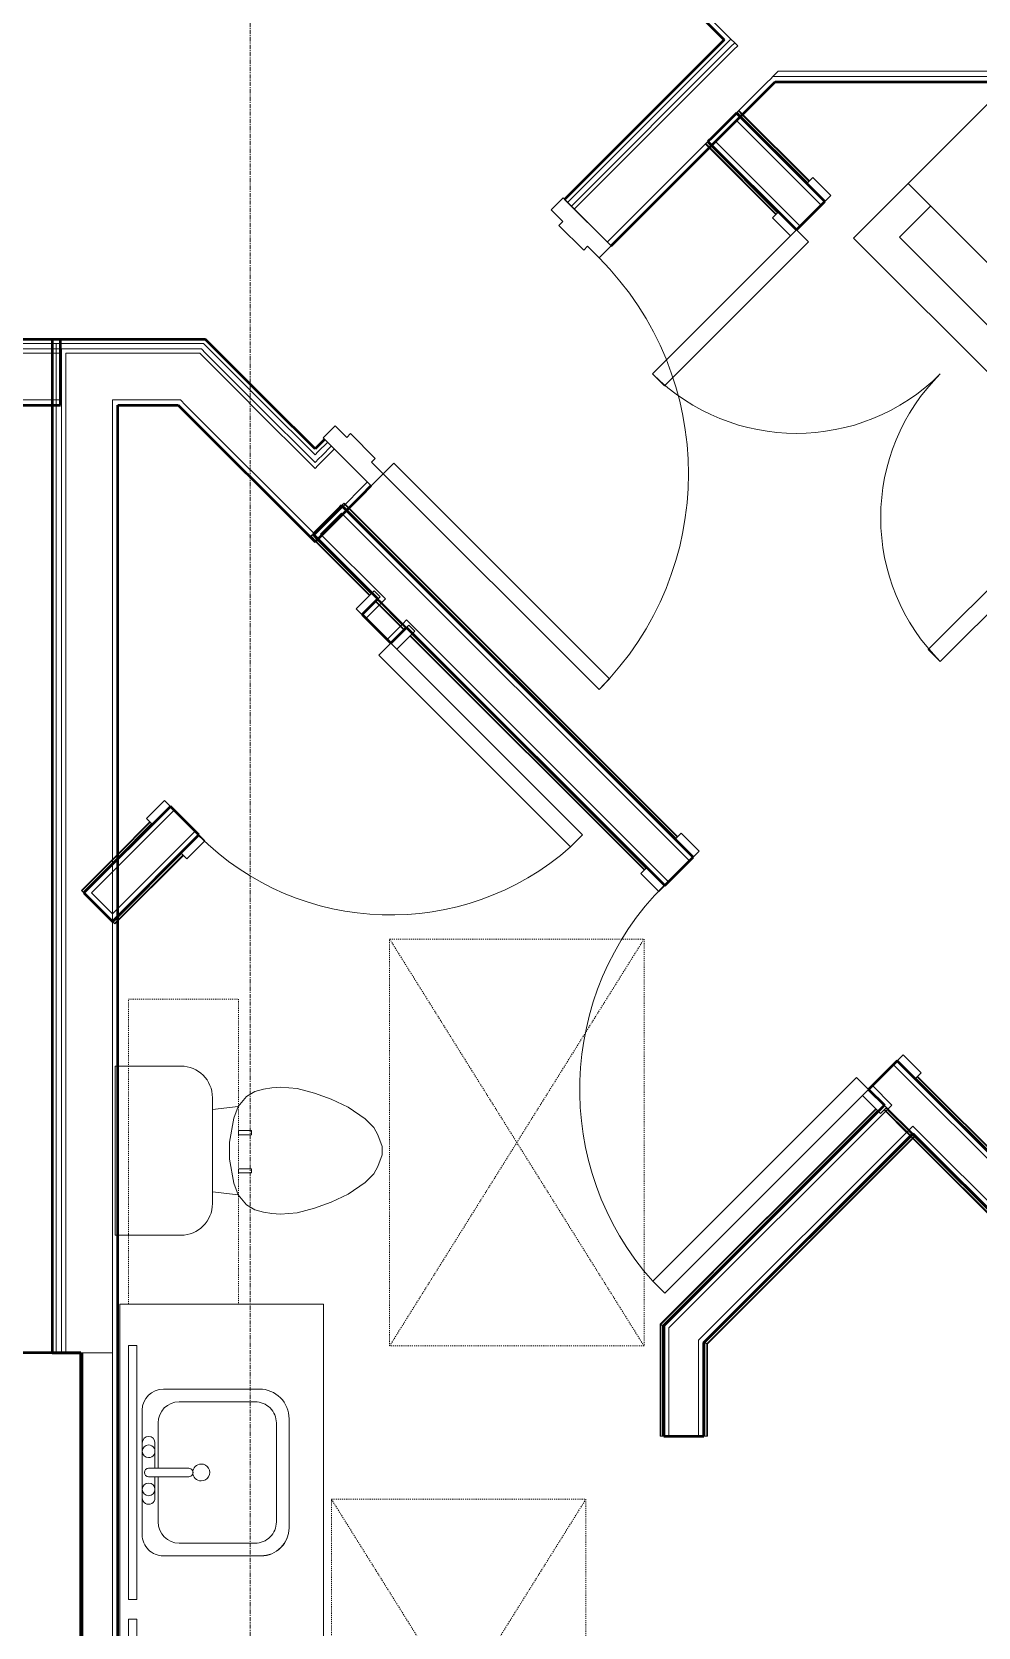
# Model space of a CAD drawing. Header units: inches. Extents: x -4235 to -464, y 9706 to 12425.
# Drawn here: x -2526.1 to -2414.5, y 10229.2 to 10417.4 of the extents above; entities that cross this region are included whole.
import ezdxf

# ---------------------------------------------------------------- set-up
doc = ezdxf.new("R2010")
doc.units = ezdxf.units.IN
doc.header["$MEASUREMENT"] = 0
doc.linetypes.add('Dash', pattern=[0.25, 0.125, -0.125])
doc.linetypes.add('Grid Line 1_2_', pattern=[0.875, 0.5, -0.125, 0.125, -0.125])
for name, color, linetype, lineweight in [('0-1', 7, 'Continuous', 5), ('0-2', 254, 'Continuous', 9), ('0-3', 7, 'Continuous', 9), ('A-DOOR-1', 7, 'Continuous', 9), ('A-DOOR-2', 90, 'Continuous', 20), ('A-DOOR-FRAM-1', 90, 'Continuous', 20), ('A-GENM-HDLN-1', 7, 'Dash', 9), ('A-WALL-1', 250, 'Continuous', 50), ('A-WALL-2', 50, 'Continuous', 13), ('A-WALL-3', 10, 'Continuous', 9), ('A-WALL-4', 254, 'Continuous', 9), ('A-WALL-5', 7, 'Continuous', 9), ('I-WALL-1', 250, 'Continuous', 50), ('I-WALL-2', 10, 'Continuous', 9), ('I-WALL-3', 254, 'Continuous', 9), ('P-SANR-FIXT-1', 7, 'Continuous', 9), ('P-SANR-FIXT-2', 254, 'Continuous', 9), ('Q-CASE-2', 254, 'Continuous', 9), ('Q-CASE-3', 7, 'Continuous', 9), ('Q-CASE-4', 7, 'Dash', 9), ('S-GRID-1', 1, 'Grid Line 1_2_', 9)]:
    doc.layers.add(name, color=color, linetype=linetype, lineweight=lineweight)

# ---------------------------------------------------------------- blocks, each defined once
blk = doc.blocks.new('Basic Wall _ INT - W4BØF - _5_8 GYP - 2X4 WOOD_BATT_ - 5_8 GYP_ - ___-2682713-BACKGROUND - 1ST FLOOR')
at = {"layer": 'A-WALL-3'}
for p, q in [((-2451.99, 10264.96), (-2451.92, 10264.93)), ((-2451.92, 10264.93), (-2451.78, 10264.87)), ((-2451.78, 10264.87), (-2451.71, 10264.85)), ((-2451.6, 10264.8), (-2451.57, 10264.79))]:
    blk.add_line(p, q, dxfattribs=at)
at = {"layer": 'A-WALL-4'}
for p, q in [((-2451.57, 10264.79), (-2426.25, 10290.11)), ((-2426.5, 10290.36), (-2439.44, 10277.42)), ((-2439.47, 10277.39), (-2451.92, 10264.93))]:
    blk.add_line(p, q, dxfattribs=at)
at = {"layer": 'A-WALL-5'}
for p, q in [((-2426.54, 10290.4), (-2451.99, 10264.96)), ((-2426.34, 10290.2), (-2451.7, 10264.84))]:
    blk.add_line(p, q, dxfattribs=at)
at = {"layer": 'A-WALL-5', "flags": 128}
for points in [[(-2451.7, 10264.84), (-2451.72, 10264.85), (-2451.78, 10264.87), (-2451.87, 10264.91), (-2451.99, 10264.96)], [(-2451.62, 10264.81), (-2451.64, 10264.81), (-2451.66, 10264.82), (-2451.67, 10264.83), (-2451.69, 10264.83), (-2451.7, 10264.84), (-2451.7, 10264.84)]]:
    blk.add_lwpolyline(points, dxfattribs=at)
blk = doc.blocks.new('Basic Wall _ INT - W4BØF - _5_8 GYP - 2X4 WOOD_BATT_ - 5_8 GYP_ - ___-2682712-BACKGROUND - 1ST FLOOR')
at = {"layer": 'A-WALL-3'}
for p, q in [((-2422.15, 10287), (-2422.23, 10286.92)), ((-2422.17, 10287.44), (-2422.18, 10287.46)), ((-2422.14, 10287.41), (-2422.1, 10287.37)), ((-2422.08, 10287.06), (-2422.14, 10287)), ((-2422.1, 10287.37), (-2422.1, 10287.37)), ((-2422.1, 10287.37), (-2421.98, 10287.25)), ((-2421.98, 10287.25), (-2422.04, 10287.31)), ((-2421.98, 10287.25), (-2421.89, 10287.17)), ((-2421.89, 10287.17), (-2421.94, 10287.21)), ((-2446.82, 10262.82), (-2446.8, 10262.81)), ((-2446.68, 10262.76), (-2446.62, 10262.74)), ((-2446.62, 10262.73), (-2446.47, 10262.67)), ((-2446.47, 10262.67), (-2446.41, 10262.65))]:
    blk.add_line(p, q, dxfattribs=at)
at = {"layer": 'A-WALL-4'}
for p, q in [((-2446.82, 10262.82), (-2422.18, 10287.46)), ((-2422.23, 10286.92), (-2446.47, 10262.67)), ((-2422.18, 10287.46), (-2422.15, 10287.43)), ((-2422.11, 10286.95), (-2422.18, 10286.87)), ((-2422.15, 10287.43), (-2422.14, 10287.41)), ((-2422.04, 10287.02), (-2422.1, 10286.96))]:
    blk.add_line(p, q, dxfattribs=at)
at = {"layer": 'A-WALL-5'}
for p, q in [((-2446.7, 10262.77), (-2422.1, 10287.37)), ((-2422.18, 10286.87), (-2446.41, 10262.65))]:
    blk.add_line(p, q, dxfattribs=at)
at = {"layer": 'A-WALL-5', "flags": 128}
for points in [[(-2446.7, 10262.77), (-2446.7, 10262.77), (-2446.71, 10262.77), (-2446.72, 10262.78), (-2446.74, 10262.79), (-2446.76, 10262.79), (-2446.78, 10262.8)], [(-2446.41, 10262.65), (-2446.53, 10262.7), (-2446.62, 10262.74), (-2446.68, 10262.76), (-2446.7, 10262.77)]]:
    blk.add_lwpolyline(points, dxfattribs=at)
blk = doc.blocks.new('Basic Wall _ INT - W4BØF - _5_8 GYP - 2X4 WOOD_BATT_ - 5_8 GYP_ - ___-2682715-BACKGROUND - 1ST FLOOR')
at = {"layer": 'A-WALL-3'}
for p, q in [((-2446.8, 10262.81), (-2446.82, 10262.82)), ((-2446.62, 10262.74), (-2446.68, 10262.76)), ((-2446.47, 10262.67), (-2446.62, 10262.73)), ((-2446.41, 10262.65), (-2446.47, 10262.67)), ((-2446.82, 10165.32), (-2446.8, 10165.32)), ((-2446.74, 10165.32), (-2446.76, 10165.32)), ((-2446.72, 10165.32), (-2446.74, 10165.32)), ((-2446.7, 10165.32), (-2446.72, 10165.32)), ((-2446.62, 10165.32), (-2446.7, 10165.32)), ((-2446.7, 10165.32), (-2446.7, 10165.32)), ((-2446.68, 10165.32), (-2446.62, 10165.32)), ((-2446.62, 10165.32), (-2446.47, 10165.32)), ((-2446.41, 10165.32), (-2446.62, 10165.32)), ((-2446.47, 10165.74), (-2446.47, 10165.62)), ((-2446.47, 10165.62), (-2446.47, 10165.53)), ((-2446.47, 10165.52), (-2446.47, 10165.47)), ((-2446.47, 10165.32), (-2446.41, 10165.32))]:
    blk.add_line(p, q, dxfattribs=at)
at = {"layer": 'A-WALL-4'}
for p, q in [((-2446.82, 10251.77), (-2446.82, 10262.82)), ((-2446.47, 10262.67), (-2446.47, 10251.77)), ((-2446.82, 10251.77), (-2446.8, 10251.77)), ((-2446.68, 10251.77), (-2446.62, 10251.77)), ((-2446.62, 10251.77), (-2446.47, 10251.77)), ((-2446.47, 10251.77), (-2446.41, 10251.77)), ((-2446.8, 10217.77), (-2446.82, 10217.77)), ((-2446.82, 10165.32), (-2446.82, 10217.77)), ((-2446.62, 10217.77), (-2446.68, 10217.77)), ((-2446.47, 10217.77), (-2446.62, 10217.77)), ((-2446.41, 10217.77), (-2446.47, 10217.77)), ((-2446.47, 10217.77), (-2446.47, 10165.74)), ((-2446.78, 10165.32), (-2446.82, 10165.32)), ((-2446.76, 10165.32), (-2446.78, 10165.32)), ((-2446.41, 10165.74), (-2446.41, 10165.62)), ((-2446.41, 10165.62), (-2446.41, 10165.53)), ((-2446.41, 10165.52), (-2446.41, 10165.47))]:
    blk.add_line(p, q, dxfattribs=at)
at = {"layer": 'A-WALL-5'}
for p, q in [((-2446.7, 10251.77), (-2446.7, 10262.77)), ((-2446.41, 10262.65), (-2446.41, 10251.77)), ((-2446.78, 10251.77), (-2446.82, 10251.77)), ((-2446.7, 10251.77), (-2446.78, 10251.77)), ((-2446.41, 10251.77), (-2446.7, 10251.77)), ((-2446.82, 10217.77), (-2446.78, 10217.77)), ((-2446.78, 10217.77), (-2446.7, 10217.77)), ((-2446.7, 10165.32), (-2446.7, 10217.77)), ((-2446.7, 10217.77), (-2446.41, 10217.77)), ((-2446.41, 10217.77), (-2446.41, 10165.74))]:
    blk.add_line(p, q, dxfattribs=at)
at = {"layer": 'A-WALL-5', "flags": 128}
for points in [[(-2446.78, 10262.8), (-2446.76, 10262.79), (-2446.74, 10262.79), (-2446.72, 10262.78), (-2446.71, 10262.77), (-2446.7, 10262.77), (-2446.7, 10262.77)], [(-2446.7, 10262.77), (-2446.68, 10262.76), (-2446.62, 10262.74), (-2446.53, 10262.7), (-2446.41, 10262.65)]]:
    blk.add_lwpolyline(points, dxfattribs=at)
blk = doc.blocks.new('Basic Wall _ INT - W4BØF - _5_8 GYP - 2X4 WOOD_BATT_ - 5_8 GYP_ - ___-2682714-BACKGROUND - 1ST FLOOR')
at = {"layer": 'A-WALL-3'}
for p, q in [((-2451.92, 10264.93), (-2451.99, 10264.96)), ((-2451.78, 10264.87), (-2451.92, 10264.93)), ((-2451.71, 10264.85), (-2451.78, 10264.87)), ((-2451.57, 10264.79), (-2451.6, 10264.8))]:
    blk.add_line(p, q, dxfattribs=at)
at = {"layer": 'A-WALL-4'}
for p, q in [((-2451.92, 10264.93), (-2451.92, 10251.77)), ((-2451.57, 10251.77), (-2451.57, 10264.79)), ((-2451.99, 10251.77), (-2451.92, 10251.77)), ((-2451.92, 10251.77), (-2451.78, 10251.77)), ((-2451.78, 10251.77), (-2451.71, 10251.77)), ((-2451.6, 10251.77), (-2451.57, 10251.77)), ((-2451.92, 10217.77), (-2451.99, 10217.77)), ((-2451.78, 10217.77), (-2451.92, 10217.77)), ((-2451.92, 10217.77), (-2451.92, 10195.32)), ((-2451.71, 10217.77), (-2451.78, 10217.77)), ((-2451.57, 10217.77), (-2451.6, 10217.77)), ((-2451.57, 10195.32), (-2451.57, 10217.77))]:
    blk.add_line(p, q, dxfattribs=at)
at = {"layer": 'A-WALL-5'}
for p, q in [((-2451.99, 10264.96), (-2451.99, 10251.77)), ((-2451.7, 10264.84), (-2451.7, 10251.77)), ((-2451.7, 10251.77), (-2451.99, 10251.77)), ((-2451.62, 10251.77), (-2451.7, 10251.77)), ((-2451.57, 10251.77), (-2451.62, 10251.77)), ((-2451.99, 10217.77), (-2451.7, 10217.77)), ((-2451.99, 10217.77), (-2451.99, 10195.32)), ((-2451.7, 10217.77), (-2451.7, 10195.32)), ((-2451.7, 10217.77), (-2451.62, 10217.77)), ((-2451.62, 10217.77), (-2451.57, 10217.77))]:
    blk.add_line(p, q, dxfattribs=at)
at = {"layer": 'A-WALL-5', "flags": 128}
for points in [[(-2451.99, 10264.96), (-2451.87, 10264.91), (-2451.78, 10264.87), (-2451.72, 10264.85), (-2451.7, 10264.84)], [(-2451.7, 10264.84), (-2451.7, 10264.84), (-2451.69, 10264.83), (-2451.67, 10264.83), (-2451.66, 10264.82), (-2451.64, 10264.81), (-2451.62, 10264.81)]]:
    blk.add_lwpolyline(points, dxfattribs=at)
blk = doc.blocks.new('Basic Wall _ INT - W4BØF - _5_8 GYP - 2X4 WOOD_BATT_ - 5_8 GYP_ - ___-2682719-BACKGROUND - 1ST FLOOR')
at = {"layer": 'A-WALL-3'}
for p, q in [((-2489.54, 10361.57), (-2489.55, 10361.55)), ((-2488.99, 10360.98), (-2489.55, 10361.55)), ((-2489.35, 10361.75), (-2489.41, 10361.69)), ((-2489.26, 10361.84), (-2489.31, 10361.8)), ((-2489.31, 10361.8), (-2489.18, 10361.67)), ((-2489.14, 10361.63), (-2488.74, 10361.23)), ((-2448.08, 10320.08), (-2450.2, 10322.2)), ((-2421.92, 10293.91), (-2424.04, 10296.03))]:
    blk.add_line(p, q, dxfattribs=at)
at = {"layer": 'A-WALL-4'}
for p, q in [((-2489.55, 10361.55), (-2489.52, 10361.58)), ((-2489.52, 10361.58), (-2489.49, 10361.61)), ((-2489.49, 10361.61), (-2489.48, 10361.62)), ((-2489.48, 10361.62), (-2489.47, 10361.63)), ((-2489.47, 10361.64), (-2489.26, 10361.84)), ((-2488.9, 10361.07), (-2489.47, 10361.64)), ((-2489.47, 10361.63), (-2489.47, 10361.64)), ((-2489.26, 10361.84), (-2489.14, 10361.72)), ((-2489.1, 10361.68), (-2488.69, 10361.27)), ((-2450.2, 10322.2), (-2488.99, 10360.98)), ((-2488.74, 10361.23), (-2449.95, 10322.44)), ((-2359.52, 10231.52), (-2421.92, 10293.91)), ((-2421.67, 10294.16), (-2359.17, 10231.66))]:
    blk.add_line(p, q, dxfattribs=at)
at = {"layer": 'A-WALL-5'}
for p, q in [((-2450.11, 10322.29), (-2488.9, 10361.07)), ((-2488.69, 10361.27), (-2449.91, 10322.49)), ((-2359.4, 10231.57), (-2421.83, 10294)), ((-2421.63, 10294.2), (-2359.11, 10231.69))]:
    blk.add_line(p, q, dxfattribs=at)
blk = doc.blocks.new('Basic Wall _ INT - W4BØF - _5_8 GYP - 2X4 WOOD_BATT_ - 5_8 GYP_ - ___-2682718-BACKGROUND - 1ST FLOOR')
at = {"layer": 'A-WALL-3'}
for p, q in [((-2493.16, 10357.94), (-2493.21, 10357.9)), ((-2493.16, 10357.94), (-2492.59, 10357.37)), ((-2493.06, 10358.04), (-2493.12, 10357.98)), ((-2492.91, 10358.19), (-2492.93, 10358.17)), ((-2492.35, 10357.62), (-2492.91, 10358.19)), ((-2485.51, 10350.29), (-2482.16, 10346.93)), ((-2484.82, 10350.1), (-2485.27, 10350.54)), ((-2481.91, 10347.18), (-2484.81, 10350.09)), ((-2451.44, 10316.72), (-2453.56, 10318.84)), ((-2425.53, 10290.31), (-2425.35, 10290.13)), ((-2425.32, 10290.1), (-2422.87, 10287.65)), ((-2422.18, 10287.46), (-2425.28, 10290.55)), ((-2422.87, 10287.65), (-2422.43, 10287.21)), ((-2422.29, 10287.07), (-2422.22, 10287)), ((-2422.22, 10287), (-2422.14, 10286.92))]:
    blk.add_line(p, q, dxfattribs=at)
at = {"layer": 'A-WALL-4'}
for p, q in [((-2493.21, 10357.9), (-2493.02, 10358.09)), ((-2493.21, 10357.9), (-2492.64, 10357.33)), ((-2493.02, 10358.09), (-2493, 10358.1)), ((-2493, 10358.1), (-2492.98, 10358.12)), ((-2493, 10358.1), (-2492.43, 10357.53)), ((-2493, 10358.1), (-2493, 10358.1)), ((-2492.98, 10358.12), (-2492.97, 10358.13)), ((-2492.97, 10358.13), (-2492.94, 10358.16)), ((-2492.94, 10358.16), (-2492.91, 10358.19)), ((-2492.59, 10357.37), (-2486.22, 10351)), ((-2485.97, 10351.25), (-2492.35, 10357.62)), ((-2485.56, 10350.25), (-2482.2, 10346.89)), ((-2485.33, 10350.43), (-2482.44, 10347.54)), ((-2482.42, 10347.52), (-2482, 10347.09)), ((-2481.45, 10346.23), (-2453.81, 10318.59)), ((-2453.56, 10318.84), (-2481.2, 10346.48)), ((-2425.57, 10290.26), (-2425.39, 10290.08)), ((-2425.37, 10290.47), (-2425.19, 10290.29)), ((-2425.36, 10290.06), (-2422.92, 10287.61)), ((-2425.18, 10290.28), (-2422.71, 10287.81)), ((-2422.91, 10287.6), (-2422.48, 10287.17)), ((-2422.68, 10287.78), (-2422.27, 10287.37)), ((-2422.33, 10287.02), (-2422.27, 10286.96)), ((-2422.27, 10286.96), (-2422.18, 10286.87)), ((-2364.27, 10229.55), (-2422.18, 10287.46)), ((-2422.14, 10286.92), (-2364.62, 10229.4))]:
    blk.add_line(p, q, dxfattribs=at)
at = {"layer": 'A-WALL-5'}
for p, q in [((-2492.64, 10357.33), (-2486.27, 10350.96)), ((-2492.43, 10357.53), (-2486.06, 10351.16)), ((-2481.49, 10346.18), (-2453.85, 10318.55)), ((-2481.29, 10346.39), (-2453.65, 10318.75)), ((-2422.27, 10287.37), (-2364.4, 10229.5)), ((-2422.18, 10286.87), (-2364.69, 10229.38))]:
    blk.add_line(p, q, dxfattribs=at)
blk = doc.blocks.new('SWING - SINGLE - FLUSH - 2-10 x 6-8 - PRIVACY-3199405-BACKGROUND - 1ST FLOOR')
at = {"layer": 'A-DOOR-1'}
blk.add_arc((17, -2.38), 34.07, 180, 266.6343, dxfattribs=at)
at = {"layer": 'A-DOOR-2'}
for p, q in [((15, -2.38), (15, -36.38)), ((17, -2.38), (15, -2.38)), ((17, -2.38), (17, -36.38)), ((17, -36.38), (15, -36.38))]:
    blk.add_line(p, q, dxfattribs=at)
at = {"layer": 'A-DOOR-FRAM-1'}
for p, q in [((-20, 2.37), (-20, 3.37)), ((-20, 3.37), (-17, 3.37)), ((-17, 2.37), (-20, 2.37)), ((-17, 3.37), (-17, 2.37)), ((17, 2.37), (17, 3.37)), ((17, 3.37), (20, 3.37)), ((20, 2.37), (17, 2.37)), ((20, 3.37), (20, 2.37)), ((-20, -2.38), (-17, -2.38)), ((-20, -3.38), (-20, -2.38)), ((-17, -3.38), (-20, -3.38)), ((-17, -2.38), (-17, -3.38)), ((17, -2.38), (20, -2.38)), ((17, -3.38), (17, -2.38)), ((20, -3.38), (17, -3.38)), ((20, -2.38), (20, -3.38))]:
    blk.add_line(p, q, dxfattribs=at)
blk = doc.blocks.new('Toilet-Domestic-3D - Toilet-Domestic-3D-V11-BACKGROUND - 1ST FLOOR')
at = {"layer": 'P-SANR-FIXT-1'}
for p, q in [((-2.74, 11), (-1.87, 11.5)), ((-1.87, 11.5), (-0.5, 12)), ((-0.5, 12), (0.5, 12)), ((0.5, 12), (1.87, 11.5)), ((1.87, 11.5), (2.74, 11)), ((-5.13, 8), (-3.74, 10)), ((-3.74, 10), (-2.74, 11)), ((2.74, 11), (3.74, 10)), ((3.74, 10), (5.13, 8)), ((-6.06, 6), (-5.13, 8)), ((5.13, 8), (6.06, 6)), ((-6.79, 4), (-6.06, 6)), ((6.06, 6), (6.79, 4)), ((-7.33, 1.99), (-6.79, 4)), ((6.79, 4), (7.33, 1.99)), ((-7.5, 0), (-7.33, 1.99)), ((7.33, 1.99), (7.5, 0)), ((-7.41, -1), (-7.5, 0)), ((-7.24, -2), (-7.41, -1)), ((7.41, -1), (7.24, -2)), ((7.5, 0), (7.41, -1)), ((-6.97, -3), (-7.24, -2)), ((-6.4, -4), (-6.97, -3)), ((6.97, -3), (6.4, -4)), ((7.24, -2), (6.97, -3)), ((-5.21, -5), (-6.4, -4)), ((-3.84, -5.5), (-5.21, -5)), ((-4.86, -8.02), (-5.21, -5)), ((-1, -6), (-3.84, -5.5)), ((3.84, -5.5), (1, -6)), ((5.21, -5), (3.84, -5.5)), ((4.86, -8.02), (5.21, -5)), ((6.4, -4), (5.21, -5)), ((1, -6), (-1, -6)), ((6.25, -8.02), (-6.25, -8.02)), ((-9.98, -11.75), (-9.98, -19.18)), ((9.98, -19.18), (9.98, -11.75))]:
    blk.add_line(p, q, dxfattribs=at)
for centre, start, end in [((-6.25, -11.75), 90, 180), ((6.25, -11.75), 0, 90)]:
    blk.add_arc(centre, 3.73, start, end, dxfattribs=at)
at = {"layer": 'P-SANR-FIXT-2'}
for p, q in [((-9.98, -19.18), (-9.98, -19.48)), ((-9.98, -19.48), (9.98, -19.48)), ((9.98, -19.48), (9.98, -19.18))]:
    blk.add_line(p, q, dxfattribs=at)
blk = doc.blocks.new('Bath Vanity - Bath Vanity 72_-V12-BACKGROUND - 1ST FLOOR')
at = {"layer": 'Q-CASE-2'}
blk.add_line((36.74, 0), (36.74, 4.12), dxfattribs=at)
at = {"layer": 'Q-CASE-3'}
for p, q in [((36.74, 24), (-35.26, 24)), ((-35.26, 24), (-35.26, 0)), ((36.74, 4.12), (36.74, 24)), ((-35.26, 0), (36.74, 0))]:
    blk.add_line(p, q, dxfattribs=at)
blk = doc.blocks.new('ADA Clearances - 30_x48_-1721104-BACKGROUND - 1ST FLOOR')
at = {"layer": 'A-GENM-HDLN-1'}
for p, q in [((15, 24), (-15, -24)), ((-15, 24), (15, -24)), ((-15, -24), (-15, 24)), ((-15, 24), (15, 24)), ((15, 24), (15, -24)), ((15, -24), (-15, -24))]:
    blk.add_line(p, q, dxfattribs=at)
blk = doc.blocks.new('M_Sink Vanity-Square - 500 x 440mm-V3-BACKGROUND - 1ST FLOOR')
at = {"layer": 'P-SANR-FIXT-1'}
for p, q in [((-5.72, 10.23), (7.14, 10.23)), ((-5.72, 10.23), (7.14, 10.23)), ((-5.22, 8.73), (6.46, 8.73)), ((-9.22, -4.59), (-9.22, 6.73)), ((-9.22, -4.59), (-9.22, 6.73)), ((-7.72, -2.72), (-7.72, 6.23)), ((8.96, 6.23), (8.96, -2.72)), ((10.46, 6.91), (10.46, -4.59)), ((10.46, 6.91), (10.46, -4.59)), ((0.12, -6.33), (0.12, -1.59)), ((1.12, -6.33), (1.12, -1.59)), ((0.12, -5.22), (-5.22, -5.22)), ((-2.88, -5.59), (0.12, -5.59)), ((6.46, -5.22), (1.12, -5.22)), ((1.12, -5.59), (3.62, -5.59)), ((7.96, -7.09), (-6.72, -7.09)), ((7.96, -7.09), (-6.72, -7.09)), ((3.62, -7.09), (-2.88, -7.09))]:
    blk.add_line(p, q, dxfattribs=at)
for centre, radius, start, end in [((-5.72, 6.73), 3.5, 90, 180), ((-5.72, 6.73), 3.5, 90, 180), ((7.14, 6.91), 3.32, 0, 90), ((7.14, 6.91), 3.32, 360, 90), ((-5.22, 6.23), 2.5, 90, 180), ((6.46, 6.23), 2.5, 360, 90), ((0.62, -0.13), 1, 360, 180), ((0.62, -0.13), 1, 180, 0), ((0.62, -1.59), 0.5, 360, 180), ((-5.22, -2.72), 2.5, 180, 270), ((6.46, -2.72), 2.5, 270, 360), ((-6.72, -4.59), 2.5, 180, 270), ((-6.72, -4.59), 2.5, 180, 270), ((-2.88, -6.34), 0.75, 90, 270), ((-1.88, -6.34), 0.75, 360, 180), ((2.62, -6.34), 0.75, 0, 180), ((3.62, -6.34), 0.75, 270, 90), ((7.96, -4.59), 2.5, 270, 0), ((7.96, -4.59), 2.5, 270, 0), ((-1.88, -6.34), 0.75, 180, 0), ((0.62, -6.33), 0.5, 180, 0), ((2.62, -6.34), 0.75, 180, 0)]:
    blk.add_arc(centre, radius, start, end, dxfattribs=at)
blk = doc.blocks.new('Basic Wall _ INT - W4BØF - _5_8 GYP - 2X4 WOOD_BATT_ - 5_8 GYP_ - ___-2682717-BACKGROUND - 1ST FLOOR')
at = {"layer": 'A-WALL-3'}
for p, q in [((-2506.39, 10322.7), (-2508.51, 10320.58)), ((-2516.59, 10312.5), (-2516.57, 10312.48)), ((-2515.95, 10313.14), (-2516.57, 10312.52)), ((-2516.44, 10312.35), (-2516.38, 10312.29)), ((-2516.34, 10312.25), (-2515.95, 10312.64)), ((-2516.34, 10312.25), (-2516.3, 10312.21))]:
    blk.add_line(p, q, dxfattribs=at)
at = {"layer": 'A-WALL-4'}
for p, q in [((-2508.51, 10320.58), (-2515.95, 10313.14)), ((-2515.95, 10312.64), (-2508.26, 10320.33)), ((-2516.56, 10312.47), (-2516.59, 10312.5)), ((-2516.5, 10312.41), (-2516.56, 10312.47)), ((-2516.5, 10312.41), (-2515.95, 10312.96)), ((-2516.45, 10312.36), (-2516.5, 10312.41)), ((-2516.3, 10312.21), (-2516.45, 10312.36)), ((-2516.3, 10312.21), (-2515.95, 10312.56))]:
    blk.add_line(p, q, dxfattribs=at)
at = {"layer": 'A-WALL-5'}
for p, q in [((-2515.95, 10312.96), (-2508.42, 10320.49)), ((-2515.95, 10312.56), (-2508.22, 10320.29))]:
    blk.add_line(p, q, dxfattribs=at)
blk = doc.blocks.new('Basic Wall _ INT - W4BØF - _5_8 GYP - 2X4 WOOD_BATT_ - 5_8 GYP_ - ___-2682716-BACKGROUND - 1ST FLOOR')
at = {"layer": 'A-WALL-3'}
for p, q in [((-2509.75, 10326.06), (-2511.87, 10323.94)), ((-2520.2, 10316.11), (-2515.95, 10320.36)), ((-2515.95, 10319.86), (-2519.95, 10315.86)), ((-2520.24, 10316.15), (-2520.2, 10316.11)), ((-2520.15, 10316.06), (-2520.09, 10316)), ((-2519.97, 10315.88), (-2519.95, 10315.86))]:
    blk.add_line(p, q, dxfattribs=at)
at = {"layer": 'A-WALL-4'}
for p, q in [((-2515.95, 10320.36), (-2512.12, 10324.19)), ((-2511.87, 10323.94), (-2515.95, 10319.86)), ((-2520.24, 10316.15), (-2515.95, 10320.44)), ((-2515.95, 10320.04), (-2520.04, 10315.95)), ((-2520.05, 10315.96), (-2520.24, 10316.15)), ((-2520.04, 10315.95), (-2520.05, 10315.96)), ((-2519.98, 10315.89), (-2520.04, 10315.95)), ((-2519.95, 10315.86), (-2519.98, 10315.89))]:
    blk.add_line(p, q, dxfattribs=at)
at = {"layer": 'A-WALL-5'}
for p, q in [((-2515.95, 10320.44), (-2512.16, 10324.23)), ((-2511.96, 10324.03), (-2515.95, 10320.04))]:
    blk.add_line(p, q, dxfattribs=at)
blk = doc.blocks.new('SWING - SINGLE - FLUSH - 2-8 x 6-8 - PASSAGE-3199418-BACKGROUND - 1ST FLOOR')
at = {"layer": 'A-DOOR-1'}
blk.add_arc((16, -2.38), 32.07, 180, 266.4241, dxfattribs=at)
at = {"layer": 'A-DOOR-2'}
for p, q in [((14, -2.38), (14, -34.38)), ((16, -2.38), (14, -2.38)), ((16, -2.38), (16, -34.38)), ((16, -34.38), (14, -34.38))]:
    blk.add_line(p, q, dxfattribs=at)
at = {"layer": 'A-DOOR-FRAM-1'}
for p, q in [((-19, 2.37), (-19, 3.37)), ((-19, 3.37), (-16, 3.37)), ((-16, 2.37), (-19, 2.37)), ((-16, 3.37), (-16, 2.37)), ((16, 2.37), (16, 3.37)), ((16, 3.37), (19, 3.37)), ((19, 2.37), (16, 2.37)), ((19, 3.37), (19, 2.37)), ((-19, -2.38), (-16, -2.38)), ((-19, -3.38), (-19, -2.38)), ((-16, -3.38), (-19, -3.38)), ((-16, -2.38), (-16, -3.38)), ((16, -2.38), (19, -2.38)), ((16, -3.38), (16, -2.38)), ((19, -3.38), (16, -3.38)), ((19, -2.38), (19, -3.38))]:
    blk.add_line(p, q, dxfattribs=at)
blk = doc.blocks.new('Stacked Washer and Dryer - 26_x25_ - Private-1372850-BACKGROUND - 1ST FLOOR')
at = {"layer": 'P-SANR-FIXT-1'}
for p, q in [((0, 12.5), (26, 12.5)), ((0, 12.5), (0, -12.5)), ((16.90625, -12.5), (16.90625, 12.5)), ((26, 12.5), (26, -12.5)), ((22.09375, 8.75), (16.90625, 8.75)), ((22.09375, -8.75), (22.09375, 8.75)), ((16.90625, -8.75), (22.09375, -8.75)), ((26, -12.5), (0, -12.5))]:
    blk.add_line(p, q, dxfattribs=at)
blk = doc.blocks.new('Basic Wall _ INT - W4BØF - _5_8 GYP - 2X4 WOOD_BATT_ - 5_8 GYP_ - ___-2695163-BACKGROUND - 1ST FLOOR')
at = {"layer": 'A-WALL-3'}
for p, q in [((-2442.99, 10407.86), (-2442.96, 10407.89)), ((-2442.97, 10407.88), (-2442.99, 10407.86)), ((-2442.99, 10407.86), (-2442.55, 10407.42)), ((-2442.96, 10407.89), (-2442.9, 10407.95)), ((-2442.9, 10407.95), (-2442.7, 10408.16)), ((-2442.78, 10408.07), (-2442.84, 10408.01)), ((-2442.7, 10408.16), (-2442.74, 10408.11)), ((-2442.3, 10407.67), (-2442.74, 10408.11)), ((-2434.68, 10399.56), (-2432.56, 10397.43)), ((-2398.62, 10363.49), (-2396.5, 10361.37)), ((-2389.11, 10354.48), (-2389.22, 10354.6)), ((-2389.02, 10354.39), (-2389.1, 10354.48)), ((-2388.96, 10354.33), (-2389.01, 10354.39)), ((-2388.81, 10353.69), (-2388.8, 10353.71)), ((-2388.56, 10353.94), (-2388.79, 10354.17)), ((-2388.67, 10353.83), (-2388.61, 10353.89)), ((-2388.56, 10353.94), (-2388.52, 10353.98))]:
    blk.add_line(p, q, dxfattribs=at)
at = {"layer": 'A-WALL-4'}
for p, q in [((-2442.46, 10407.51), (-2442.9, 10407.95)), ((-2442.25, 10407.71), (-2442.7, 10408.16)), ((-2442.55, 10407.42), (-2434.68, 10399.56)), ((-2434.43, 10399.8), (-2442.3, 10407.67)), ((-2396.5, 10361.37), (-2388.81, 10353.69)), ((-2389.22, 10354.6), (-2396.25, 10361.62)), ((-2389.11, 10354.57), (-2389.22, 10354.68)), ((-2389.02, 10354.48), (-2389.1, 10354.57)), ((-2388.96, 10354.42), (-2389.01, 10354.47)), ((-2388.72, 10353.78), (-2388.81, 10353.86)), ((-2388.78, 10353.72), (-2388.81, 10353.69)), ((-2388.52, 10353.98), (-2388.79, 10354.25)), ((-2388.72, 10353.78), (-2388.78, 10353.72)), ((-2388.52, 10353.98), (-2388.72, 10353.78))]:
    blk.add_line(p, q, dxfattribs=at)
at = {"layer": 'A-WALL-5'}
for p, q in [((-2434.59, 10399.64), (-2442.46, 10407.51)), ((-2434.39, 10399.85), (-2442.25, 10407.71)), ((-2388.81, 10353.86), (-2396.41, 10361.46)), ((-2389.23, 10354.69), (-2396.2, 10361.66))]:
    blk.add_line(p, q, dxfattribs=at)
blk = doc.blocks.new('Basic Wall _ INT - W4BØF - _5_8 GYP - 2X4 WOOD_BATT_ - 5_8 GYP_ - ___-2695162-BACKGROUND - 1ST FLOOR')
at = {"layer": 'A-WALL-3'}
for p, q in [((-2446.64, 10404.21), (-2446.43, 10404.42)), ((-2446.59, 10404.26), (-2446.64, 10404.21)), ((-2446.15, 10403.82), (-2446.59, 10404.26)), ((-2446.49, 10404.36), (-2446.55, 10404.3)), ((-2446.43, 10404.42), (-2446.38, 10404.47)), ((-2446.38, 10404.47), (-2446.35, 10404.51)), ((-2446.35, 10404.51), (-2446.36, 10404.49)), ((-2446.35, 10404.51), (-2445.9, 10404.06)), ((-2438.04, 10396.2), (-2435.92, 10394.08)), ((-2401.98, 10360.13), (-2399.85, 10358.01)), ((-2392.16, 10349.74), (-2392.07, 10349.74)), ((-2392.07, 10349.74), (-2391.87, 10349.74)), ((-2391.86, 10349.74), (-2391.78, 10349.74)), ((-2391.61, 10349.74), (-2391.58, 10349.74))]:
    blk.add_line(p, q, dxfattribs=at)
at = {"layer": 'A-WALL-4'}
for p, q in [((-2446.2, 10403.77), (-2446.64, 10404.21)), ((-2446.43, 10404.42), (-2445.99, 10403.97)), ((-2438.29, 10395.95), (-2446.15, 10403.82)), ((-2445.9, 10404.06), (-2438.04, 10396.2)), ((-2392.07, 10349.74), (-2400.1, 10357.76)), ((-2399.85, 10358.01), (-2391.58, 10349.74))]:
    blk.add_line(p, q, dxfattribs=at)
at = {"layer": 'A-WALL-5'}
for p, q in [((-2438.33, 10395.9), (-2446.2, 10403.77)), ((-2445.99, 10403.97), (-2438.13, 10396.11)), ((-2392.16, 10349.74), (-2400.15, 10357.72)), ((-2399.94, 10357.92), (-2391.76, 10349.74))]:
    blk.add_line(p, q, dxfattribs=at)
at = {"layer": 'A-WALL-5', "flags": 128}
for points in [[(-2391.76, 10349.74), (-2391.78, 10349.74), (-2391.86, 10349.74), (-2391.99, 10349.74), (-2392.16, 10349.74)], [(-2391.64, 10349.74), (-2391.67, 10349.74), (-2391.7, 10349.74), (-2391.72, 10349.74), (-2391.74, 10349.74), (-2391.75, 10349.74), (-2391.76, 10349.74)]]:
    blk.add_lwpolyline(points, dxfattribs=at)
blk = doc.blocks.new('SWING - DOUBLE - FLUSH - 4-0 x 6-8 - DUMMY-3207496-BACKGROUND - 1ST FLOOR')
at = {"layer": 'A-DOOR-1'}
for p, q in [((-24, 3.375), (-27, 3.375)), ((-27, 3.375), (-27, 2.375)), ((-27, 2.375), (-24, 2.375)), ((-24, 2.375), (-24, 3.375)), ((27, 3.375), (24, 3.375)), ((24, 3.375), (24, 2.375)), ((24, 2.375), (27, 2.375)), ((27, 2.375), (27, 3.375)), ((-24, -2.375), (-27, -2.375)), ((-27, -2.375), (-27, -3.375)), ((-27, -3.375), (-24, -3.375)), ((-24, -3.375), (-24, -2.375)), ((27, -2.375), (24, -2.375)), ((24, -2.375), (24, -3.375)), ((24, -3.375), (27, -3.375)), ((27, -3.375), (27, -2.375))]:
    blk.add_line(p, q, dxfattribs=at)
for centre, start, end in [((-24, 2.375), 360, 90), ((24, 2.375), 90, 180)]:
    blk.add_arc(centre, 24, start, end, dxfattribs=at)
at = {"layer": 'A-DOOR-2'}
for p, q in [((-24, 3.375), (-24, 26.375)), ((-24, 26.375), (-22, 26.375)), ((-22, 26.375), (-22, 2.375)), ((24, 26.375), (22, 26.375)), ((22, 26.375), (22, 2.375)), ((24, 3.375), (24, 26.375)), ((-22, 2.375), (-24, 2.375)), ((22, 2.375), (24, 2.375))]:
    blk.add_line(p, q, dxfattribs=at)
blk = doc.blocks.new('300 Series Wall Hung Cabinet_326 - 36_-2909953-BACKGROUND - 1ST FLOOR')
at = {"layer": 'Q-CASE-3'}
for p, q in [((-2.01, 14.69), (-2.5, 14.69)), ((-2.5, 14.69), (-2.5, 13.19)), ((-2.01, 13.19), (-2.5, 13.19)), ((-2.01, 13.19), (-2.01, 14.69)), ((2.49, 14.69), (2, 14.69)), ((2, 14.69), (2, 13.19)), ((2.49, 13.19), (2, 13.19)), ((2.49, 13.19), (2.49, 14.69))]:
    blk.add_line(p, q, dxfattribs=at)
at = {"layer": 'Q-CASE-4'}
for p, q in [((-18, 0.19), (-18, 13.19)), ((-18, 13.19), (18, 13.19)), ((18, 13.19), (18, 0.19)), ((18, 0.19), (-18, 0.19))]:
    blk.add_line(p, q, dxfattribs=at)
blk = doc.blocks.new('BATHROOM MIRROR - BATHROOM MIRROR 30_-V117-BACKGROUND - 1ST FLOOR')
at = {"layer": 'Q-CASE-3'}
for p, q in [((-14.26, -23), (15.74, -23)), ((-14.26, -23), (-14.26, -24)), ((15.74, -24), (-14.26, -24)), ((15.74, -24), (15.74, -23))]:
    blk.add_line(p, q, dxfattribs=at)
blk = doc.blocks.new('CTR - 1st Phase - Unit Layouts_rvt-1-BACKGROUND - 1ST FLOOR')
at = {"layer": 'A-WALL-1'}
for p, q in [((-2443.43, 10407.42), (-2445.9, 10404.95)), ((-2442.99, 10407.86), (-2443.43, 10407.42)), ((-2432.56, 10397.43), (-2442.99, 10407.86)), ((-2445.9, 10404.95), (-2446.35, 10404.51)), ((-2446.35, 10404.51), (-2435.92, 10394.08)), ((-2435.92, 10394.08), (-2432.56, 10397.43)), ((-2490, 10361.11), (-2492.47, 10358.63)), ((-2489.55, 10361.55), (-2490, 10361.11)), ((-2448.08, 10320.08), (-2489.55, 10361.55)), ((-2492.47, 10358.63), (-2492.91, 10358.19)), ((-2492.91, 10358.19), (-2485.27, 10350.54)), ((-2485.27, 10350.54), (-2487.12, 10348.69)), ((-2487.12, 10348.69), (-2483.76, 10345.33)), ((-2483.76, 10345.33), (-2481.91, 10347.18)), ((-2481.91, 10347.18), (-2451.44, 10316.72)), ((-2509.75, 10326.06), (-2519.95, 10315.86)), ((-2506.39, 10322.7), (-2509.75, 10326.06)), ((-2516.59, 10312.5), (-2506.39, 10322.7)), ((-2451.44, 10316.72), (-2448.08, 10320.08)), ((-2519.95, 10315.86), (-2519.51, 10315.42)), ((-2519.51, 10315.42), (-2517.03, 10312.94)), ((-2517.03, 10312.94), (-2516.59, 10312.5)), ((-2424.04, 10296.03), (-2427.4, 10292.67)), ((-2359.52, 10231.52), (-2424.04, 10296.03)), ((-2427.4, 10292.67), (-2425.54, 10290.82)), ((-2425.54, 10290.82), (-2451.57, 10264.79)), ((-2446.82, 10262.82), (-2422.18, 10287.46)), ((-2422.18, 10287.46), (-2364.27, 10229.55)), ((-2451.57, 10264.79), (-2451.57, 10263.9)), ((-2451.57, 10263.9), (-2451.57, 10258.07)), ((-2446.82, 10251.77), (-2446.82, 10262.82)), ((-2451.57, 10258.07), (-2451.57, 10251.77)), ((-2451.57, 10251.77), (-2446.82, 10251.77))]:
    blk.add_line(p, q, dxfattribs=at)
at = {"layer": 'A-WALL-2'}
for p, q in [((-2442.99, 10406.98), (-2445.46, 10404.51)), ((-2433, 10396.99), (-2442.99, 10406.98)), ((-2435.47, 10394.52), (-2445.46, 10404.51)), ((-2489.55, 10360.66), (-2492.03, 10358.19)), ((-2448.52, 10319.63), (-2489.55, 10360.66)), ((-2484.38, 10350.54), (-2492.03, 10358.19)), ((-2484.82, 10350.1), (-2486.68, 10348.24)), ((-2484.38, 10350.54), (-2484.82, 10350.1)), ((-2482.35, 10347.62), (-2484.2, 10345.77)), ((-2481.91, 10348.07), (-2482.35, 10347.62)), ((-2451, 10317.16), (-2481.91, 10348.07)), ((-2509.31, 10325.62), (-2519.06, 10315.86)), ((-2506.83, 10323.14), (-2516.59, 10313.38)), ((-2519.06, 10315.86), (-2516.59, 10313.38)), ((-2360.15, 10231.26), (-2424.48, 10295.59)), ((-2424.66, 10290.82), (-2426.96, 10293.12)), ((-2424.66, 10290.82), (-2425.1, 10290.38)), ((-2450.95, 10264.53), (-2425.1, 10290.38)), ((-2447.45, 10263.08), (-2422.63, 10287.9)), ((-2422.18, 10288.34), (-2422.63, 10287.9)), ((-2363.65, 10229.81), (-2422.18, 10288.34)), ((-2450.95, 10259.58), (-2450.95, 10264.53)), ((-2447.45, 10262.19), (-2447.45, 10263.08)), ((-2447.45, 10251.77), (-2447.45, 10262.19)), ((-2450.95, 10258.69), (-2450.95, 10259.58)), ((-2450.95, 10251.77), (-2450.95, 10258.69))]:
    blk.add_line(p, q, dxfattribs=at)
at = {"layer": 'A-WALL-3'}
for p, q in [((-2446.35, 10404.51), (-2442.99, 10407.86)), ((-2442.55, 10407.42), (-2442.99, 10407.86)), ((-2434.68, 10399.56), (-2442.55, 10407.42)), ((-2446.35, 10404.51), (-2445.9, 10404.06)), ((-2445.9, 10404.06), (-2438.04, 10396.2)), ((-2432.56, 10397.43), (-2434.68, 10399.56)), ((-2438.04, 10396.2), (-2435.92, 10394.08)), ((-2492.82, 10358.29), (-2489.55, 10361.55)), ((-2488.99, 10360.98), (-2489.55, 10361.55)), ((-2450.2, 10322.2), (-2488.99, 10360.98)), ((-2492.91, 10358.19), (-2492.82, 10358.28)), ((-2492.91, 10358.19), (-2492.35, 10357.62)), ((-2492.35, 10357.62), (-2485.97, 10351.25)), ((-2481.2, 10346.48), (-2453.56, 10318.84)), ((-2509.75, 10326.06), (-2511.87, 10323.94)), ((-2511.87, 10323.94), (-2515.95, 10319.86)), ((-2508.51, 10320.58), (-2506.39, 10322.7)), ((-2448.08, 10320.08), (-2450.2, 10322.2)), ((-2515.95, 10319.86), (-2519.95, 10315.86)), ((-2515.95, 10313.14), (-2508.51, 10320.58)), ((-2453.56, 10318.84), (-2451.44, 10316.72)), ((-2516.59, 10312.5), (-2519.95, 10315.86)), ((-2516.57, 10312.52), (-2515.95, 10313.14)), ((-2421.92, 10293.91), (-2424.04, 10296.03)), ((-2359.52, 10231.52), (-2421.92, 10293.91)), ((-2426.25, 10290.11), (-2451.57, 10264.79)), ((-2446.82, 10262.82), (-2422.48, 10287.17)), ((-2422.48, 10287.17), (-2422.4, 10287.25)), ((-2422.39, 10287.25), (-2422.33, 10287.31)), ((-2422.04, 10287.32), (-2421.89, 10287.17)), ((-2421.89, 10287.17), (-2364.27, 10229.55)), ((-2451.57, 10258.07), (-2451.57, 10264.79)), ((-2446.82, 10251.77), (-2446.82, 10262.82)), ((-2451.57, 10258.07), (-2451.57, 10251.77))]:
    blk.add_line(p, q, dxfattribs=at)
at = {"layer": 'A-WALL-4'}
for p, q in [((-2432.56, 10397.43), (-2435.92, 10394.08)), ((-2483.76, 10345.33), (-2487.12, 10348.69)), ((-2509.75, 10326.06), (-2506.39, 10322.7)), ((-2448.08, 10320.08), (-2451.44, 10316.72)), ((-2427.4, 10292.67), (-2424.04, 10296.03)), ((-2446.82, 10251.77), (-2451.57, 10251.77))]:
    blk.add_line(p, q, dxfattribs=at)
at = {"layer": '0-2'}
for name, p, rotation in [('Stacked Washer and Dryer - 26_x25_ - Private-1372850-BACKGROUND - 1ST FLOOR', (-2401.95, 10402.66), 224.9999999999959), ('SWING - DOUBLE - FLUSH - 4-0 x 6-8 - DUMMY-3207496-BACKGROUND - 1ST FLOOR', (-2417.27, 10378.78), 134.999999999985), ('SWING - SINGLE - FLUSH - 2-8 x 6-8 - PASSAGE-3199418-BACKGROUND - 1ST FLOOR', (-2496.76, 10335.69), 44.99999999999973), ('SWING - SINGLE - FLUSH - 2-10 x 6-8 - PRIVACY-3199405-BACKGROUND - 1ST FLOOR', (-2437.74, 10306.38), 315.0000000000008), ('ADA Clearances - 30_x48_-1721104-BACKGROUND - 1ST FLOOR', (-2468.89, 10286.41), 180), ('300 Series Wall Hung Cabinet_326 - 36_-2909953-BACKGROUND - 1ST FLOOR', (-2514.89, 10285.32), 270.0000000000071), ('Toilet-Domestic-3D - Toilet-Domestic-3D-V11-BACKGROUND - 1ST FLOOR', (-2496.77, 10285.45), 269.9999999999899), ('Bath Vanity - Bath Vanity 72_-V12-BACKGROUND - 1ST FLOOR', (-2515.7, 10232.06), 269.9999999999903), ('BATHROOM MIRROR - BATHROOM MIRROR 30_-V117-BACKGROUND - 1ST FLOOR', (-2490.7, 10248.22), 269.9999999999999), ('M_Sink Vanity-Square - 500 x 440mm-V3-BACKGROUND - 1ST FLOOR', (-2505.98, 10248.1), 270.0000000000132), ('ADA Clearances - 30_x48_-1721104-BACKGROUND - 1ST FLOOR', (-2475.75, 10220.32), 180), ('BATHROOM MIRROR - BATHROOM MIRROR 30_-V117-BACKGROUND - 1ST FLOOR', (-2490.7, 10215.9), 269.9999999999999)]:
    blk.add_blockref(name, p, dxfattribs=dict(at, rotation=rotation))
for name in ['Basic Wall _ INT - W4BØF - _5_8 GYP - 2X4 WOOD_BATT_ - 5_8 GYP_ - ___-2695163-BACKGROUND - 1ST FLOOR', 'Basic Wall _ INT - W4BØF - _5_8 GYP - 2X4 WOOD_BATT_ - 5_8 GYP_ - ___-2695162-BACKGROUND - 1ST FLOOR', 'Basic Wall _ INT - W4BØF - _5_8 GYP - 2X4 WOOD_BATT_ - 5_8 GYP_ - ___-2682719-BACKGROUND - 1ST FLOOR', 'Basic Wall _ INT - W4BØF - _5_8 GYP - 2X4 WOOD_BATT_ - 5_8 GYP_ - ___-2682718-BACKGROUND - 1ST FLOOR', 'Basic Wall _ INT - W4BØF - _5_8 GYP - 2X4 WOOD_BATT_ - 5_8 GYP_ - ___-2682716-BACKGROUND - 1ST FLOOR', 'Basic Wall _ INT - W4BØF - _5_8 GYP - 2X4 WOOD_BATT_ - 5_8 GYP_ - ___-2682717-BACKGROUND - 1ST FLOOR', 'Basic Wall _ INT - W4BØF - _5_8 GYP - 2X4 WOOD_BATT_ - 5_8 GYP_ - ___-2682713-BACKGROUND - 1ST FLOOR', 'Basic Wall _ INT - W4BØF - _5_8 GYP - 2X4 WOOD_BATT_ - 5_8 GYP_ - ___-2682712-BACKGROUND - 1ST FLOOR', 'Basic Wall _ INT - W4BØF - _5_8 GYP - 2X4 WOOD_BATT_ - 5_8 GYP_ - ___-2682714-BACKGROUND - 1ST FLOOR', 'Basic Wall _ INT - W4BØF - _5_8 GYP - 2X4 WOOD_BATT_ - 5_8 GYP_ - ___-2682715-BACKGROUND - 1ST FLOOR']:
    blk.add_blockref(name, (0, 0), dxfattribs=at)
blk = doc.blocks.new('HOLLOW METAL - UNIT DOOR-2191978-BACKGROUND - 1ST FLOOR')
at = {"layer": 'A-DOOR-1'}
blk.add_arc((18, 4.125), 36, 90, 180, dxfattribs=at)
at = {"layer": 'A-DOOR-2'}
for p, q in [((18, 40.125), (16.25, 40.125)), ((16.25, 40.125), (16.25, 4.125)), ((18, 4.125), (18, 40.125)), ((16.25, 4.125), (18, 4.125))]:
    blk.add_line(p, q, dxfattribs=at)
at = {"layer": 'A-DOOR-FRAM-1'}
for p, q in [((-18, 4.125), (-20, 4.125)), ((-20, 4.125), (-20, -3.875)), ((-18, 2.1875), (-18, 4.125)), ((18, 4.125), (18, 2.1875)), ((20, 4.125), (18, 4.125)), ((20, -3.875), (20, 4.125)), ((-17.375, 2.1875), (-18, 2.1875)), ((-17.375, -1.9375), (-17.375, 2.1875)), ((18, 2.1875), (17.375, 2.1875)), ((17.375, 2.1875), (17.375, -1.9375)), ((-18, -3.875), (-18, -1.9375)), ((-18, -1.9375), (-17.375, -1.9375)), ((17.375, -1.9375), (18, -1.9375)), ((18, -1.9375), (18, -3.875)), ((-20, -3.875), (-18, -3.875)), ((18, -3.875), (20, -3.875))]:
    blk.add_line(p, q, dxfattribs=at)
blk = doc.blocks.new('CTR - 1st Phase - Common Walls_rvt-1-BACKGROUND - 1ST FLOOR')
at = {"layer": 'A-WALL-1'}
for p, q in [((-2520.32, 10261.59), (-2520.32, 10017.09)), ((-2515.95, 10017.09), (-2515.95, 10261.59))]:
    blk.add_line(p, q, dxfattribs=at)
at = {"layer": 'A-WALL-2'}
for p, q in [((-2443.64, 10416.58), (-2462.11, 10435.06)), ((-2462.9, 10397.32), (-2444.08, 10416.14)), ((-2462.46, 10396.87), (-2443.64, 10415.7)), ((-2462.11, 10396.52), (-2443.28, 10415.35)), ((-2443.64, 10416.58), (-2444.08, 10416.14)), ((-2443.19, 10416.14), (-2443.64, 10416.58)), ((-2443.64, 10416.58), (-2443.19, 10416.14)), ((-2443.19, 10416.14), (-2443.64, 10415.7)), ((-2442.84, 10415.79), (-2443.28, 10415.35)), ((-2442.84, 10415.79), (-2443.19, 10416.14)), ((-2443.19, 10416.14), (-2442.84, 10415.79)), ((-2458.22, 10392.63), (-2439.39, 10411.46)), ((-2438.95, 10411.9), (-2439.39, 10411.46)), ((-2438.69, 10412.16), (-2438.95, 10411.9)), ((-2438.69, 10412.16), (-2438.06, 10412.79)), ((-2437.8, 10412.16), (-2438.69, 10412.16)), ((-2437.18, 10412.79), (-2438.06, 10412.79)), ((-2105.82, 10412.16), (-2437.8, 10412.16)), ((-2105.82, 10412.79), (-2437.18, 10412.79)), ((-2632.45, 10380.66), (-2522.7, 10380.66)), ((-2632.45, 10380.04), (-2522.7, 10380.04)), ((-2632.45, 10379.54), (-2522.7, 10379.54)), ((-2523.2, 10380.04), (-2523.2, 10380.66)), ((-2523.2, 10380.66), (-2505.83, 10380.66)), ((-2523.2, 10373.41), (-2523.2, 10380.04)), ((-2522.57, 10379.54), (-2522.57, 10380.04)), ((-2522.57, 10380.04), (-2506.09, 10380.04)), ((-2522.57, 10373.41), (-2522.57, 10379.54)), ((-2522.07, 10374.04), (-2522.07, 10379.54)), ((-2522.07, 10379.54), (-2506.29, 10379.54)), ((-2506.29, 10379.54), (-2500.79, 10374.04)), ((-2506.09, 10380.04), (-2505.59, 10379.54)), ((-2505.83, 10380.66), (-2505.2, 10380.04)), ((-2505.59, 10379.54), (-2499.46, 10373.41)), ((-2505.2, 10380.04), (-2498.58, 10373.41)), ((-2632.45, 10374.04), (-2522.7, 10374.04)), ((-2522.07, 10373.41), (-2522.07, 10374.04)), ((-2516.57, 10373.41), (-2516.57, 10374.04)), ((-2516.57, 10374.04), (-2508.57, 10374.04)), ((-2508.57, 10374.04), (-2507.95, 10373.41)), ((-2500.79, 10374.04), (-2500.17, 10373.41)), ((-2523.2, 10373.41), (-2523.2, 10261.59)), ((-2522.57, 10373.41), (-2522.57, 10261.59)), ((-2522.07, 10373.41), (-2522.07, 10261.59)), ((-2516.57, 10373.41), (-2516.57, 10261.59)), ((-2507.95, 10373.41), (-2492.69, 10358.16)), ((-2500.17, 10373.41), (-2492.69, 10365.94)), ((-2499.46, 10373.41), (-2492.69, 10366.65)), ((-2498.58, 10373.41), (-2492.69, 10367.53)), ((-2492.34, 10367.88), (-2492.69, 10367.53)), ((-2492.34, 10367.88), (-2491.19, 10369.03)), ((-2491.9, 10367.44), (-2490.75, 10368.59)), ((-2491.54, 10367.09), (-2490.39, 10368.24)), ((-2492.25, 10367.09), (-2492.69, 10366.65)), ((-2492.34, 10366.29), (-2492.69, 10365.94)), ((-2491.54, 10367.09), (-2492.34, 10366.29)), ((-2491.9, 10367.44), (-2492.25, 10367.09)), ((-2487.65, 10363.2), (-2486.5, 10364.35)), ((-2487.65, 10363.2), (-2488.8, 10362.05)), ((-2488.8, 10362.05), (-2492.69, 10358.16)), ((-2520.07, 10261.59), (-2520.32, 10261.59)), ((-2520.32, 10261.59), (-2520.07, 10261.59)), ((-2516.57, 10261.59), (-2520.07, 10261.59)), ((-2520.07, 10261.59), (-2520.07, 10017.09)), ((-2520.07, 10261.59), (-2516.57, 10261.59)), ((-2516.57, 10261.59), (-2516.57, 10017.09))]:
    blk.add_line(p, q, dxfattribs=at)
at = {"layer": 'A-WALL-3'}
blk.add_line((-2520.32, 10261.59), (-2520.32, 10017.71), dxfattribs=at)
at = {"layer": 'A-WALL-4'}
blk.add_line((-2515.95, 10195.32), (-2515.95, 10261.59), dxfattribs=at)
at = {"layer": 'I-WALL-1'}
for p, q in [((-2462.55, 10434.62), (-2444.43, 10416.5)), ((-2444.43, 10416.5), (-2463.26, 10397.67)), ((-2438.95, 10411.02), (-2438.43, 10411.54)), ((-2438.43, 10411.54), (-2383.71, 10411.54)), ((-2457.78, 10392.19), (-2438.95, 10411.02)), ((-2522.7, 10381.16), (-2632.45, 10381.16)), ((-2505.62, 10381.16), (-2523.7, 10381.16)), ((-2523.7, 10381.16), (-2523.7, 10380.66)), ((-2522.7, 10373.41), (-2522.7, 10381.16)), ((-2505.12, 10380.66), (-2505.62, 10381.16)), ((-2523.7, 10380.66), (-2523.7, 10373.41)), ((-2497.87, 10373.41), (-2505.12, 10380.66)), ((-2632.45, 10373.41), (-2522.7, 10373.41)), ((-2523.7, 10373.41), (-2523.7, 10261.59)), ((-2515.95, 10261.59), (-2515.95, 10373.41)), ((-2515.95, 10373.41), (-2508.83, 10373.41)), ((-2508.83, 10373.41), (-2492.69, 10357.28)), ((-2492.69, 10368.24), (-2497.87, 10373.41)), ((-2491.54, 10369.39), (-2492.69, 10368.24)), ((-2492.25, 10357.72), (-2487.21, 10362.76)), ((-2487.21, 10362.76), (-2486.06, 10363.91)), ((-2492.69, 10357.28), (-2492.25, 10357.72)), ((-2523.7, 10261.59), (-2520.32, 10261.59))]:
    blk.add_line(p, q, dxfattribs=at)
at = {"layer": 'I-WALL-2'}
for p, q in [((-2442.99, 10406.98), (-2442.55, 10407.42)), ((-2442.4, 10407.57), (-2442.34, 10407.63)), ((-2442.34, 10407.63), (-2442.26, 10407.71)), ((-2445.46, 10404.51), (-2442.99, 10406.98)), ((-2446.2, 10403.77), (-2446.12, 10403.85)), ((-2446.11, 10403.86), (-2446.05, 10403.92)), ((-2445.9, 10404.06), (-2445.46, 10404.51)), ((-2457.78, 10392.19), (-2463.26, 10397.67)), ((-2522.7, 10381.16), (-2523.7, 10381.16)), ((-2522.7, 10381.16), (-2523.7, 10381.16)), ((-2523.7, 10380.67), (-2523.7, 10381.16)), ((-2522.7, 10381.16), (-2522.7, 10380.68)), ((-2523.7, 10380.05), (-2523.7, 10380.66)), ((-2523.7, 10373.41), (-2523.7, 10380.03)), ((-2522.7, 10380.66), (-2522.7, 10373.41)), ((-2523.7, 10373.41), (-2522.7, 10373.41)), ((-2489.49, 10360.47), (-2491.9, 10358.06)), ((-2488.99, 10360.98), (-2489.43, 10360.54)), ((-2488.78, 10361.19), (-2488.84, 10361.12)), ((-2488.7, 10361.27), (-2488.78, 10361.19)), ((-2492.55, 10357.41), (-2492.64, 10357.33)), ((-2492.49, 10357.48), (-2492.55, 10357.41)), ((-2491.91, 10358.06), (-2492.35, 10357.62)), ((-2515.95, 10320.14), (-2515.95, 10320.44)), ((-2515.95, 10320.06), (-2515.95, 10320.11)), ((-2515.95, 10318.97), (-2515.95, 10319.92)), ((-2515.95, 10313.08), (-2515.95, 10318.93)), ((-2515.95, 10312.85), (-2515.95, 10312.93)), ((-2515.95, 10312.73), (-2515.95, 10312.85)), ((-2515.95, 10312.56), (-2515.95, 10312.72)), ((-2520.32, 10261.59), (-2523.7, 10261.59))]:
    blk.add_line(p, q, dxfattribs=at)
at = {"layer": 'I-WALL-3'}
for p, q in [((-2462.55, 10434.62), (-2444.43, 10416.5)), ((-2444.43, 10416.5), (-2463.26, 10397.67)), ((-2438.43, 10411.54), (-2438.95, 10411.02)), ((-2438.43, 10411.54), (-2389.23, 10411.54)), ((-2442.26, 10407.71), (-2438.95, 10411.02)), ((-2457.78, 10392.19), (-2446.2, 10403.77)), ((-2523.7, 10381.16), (-2632.45, 10381.16)), ((-2505.62, 10381.16), (-2522.7, 10381.16)), ((-2505.62, 10381.16), (-2497.87, 10373.41)), ((-2632.45, 10373.41), (-2523.7, 10373.41)), ((-2523.7, 10373.41), (-2523.7, 10261.59)), ((-2515.95, 10320.44), (-2515.95, 10373.41)), ((-2515.95, 10373.41), (-2508.83, 10373.41)), ((-2508.83, 10373.41), (-2492.69, 10357.28)), ((-2492.69, 10368.24), (-2497.87, 10373.41)), ((-2491.54, 10369.39), (-2492.69, 10368.24)), ((-2487.21, 10362.76), (-2488.7, 10361.27)), ((-2487.21, 10362.76), (-2486.06, 10363.91)), ((-2492.64, 10357.33), (-2492.69, 10357.28)), ((-2515.95, 10295.42), (-2515.95, 10312.56)), ((-2515.95, 10261.59), (-2515.95, 10275.47))]:
    blk.add_line(p, q, dxfattribs=at)
at = {"layer": '0-3', "rotation": 225.0000000000003}
blk.add_blockref('HOLLOW METAL - UNIT DOOR-2191978-BACKGROUND - 1ST FLOOR', (-2474.84, 10380.96), dxfattribs=at)
blk = doc.blocks.new('CTR - 1st Phase -Stairs _ Elevators_rvt-1-BACKGROUND - 1ST FLOOR')
at = {"layer": 'A-WALL-1'}
for p, q in [((-2520.32, 10261.59), (-2640.32, 10261.59)), ((-2520.32, 10253.59), (-2520.32, 10261.59)), ((-2520.32, 10021.59), (-2520.32, 10253.59))]:
    blk.add_line(p, q, dxfattribs=at)
at = {"layer": 'A-WALL-3'}
for p, q in [((-2520.32, 10261.59), (-2523.7, 10261.59)), ((-2520.32, 10261.59), (-2520.32, 10253.59)), ((-2520.32, 10021.59), (-2520.32, 10253.59))]:
    blk.add_line(p, q, dxfattribs=at)
at = {"layer": 'A-WALL-4'}
blk.add_line((-2523.7, 10261.59), (-2632.45, 10261.59), dxfattribs=at)

msp = doc.modelspace()

# ---------------------------------------------------------------- linework, layer by layer
at = {"layer": 'S-GRID-1'}
msp.add_line((-2500.32, 9836.18), (-2500.32, 12375.68), dxfattribs=at)

# ---------------------------------------------------------------- block references
at = {"layer": '0-1'}
for name in ['CTR - 1st Phase -Stairs _ Elevators_rvt-1-BACKGROUND - 1ST FLOOR', 'CTR - 1st Phase - Unit Layouts_rvt-1-BACKGROUND - 1ST FLOOR', 'CTR - 1st Phase - Common Walls_rvt-1-BACKGROUND - 1ST FLOOR']:
    msp.add_blockref(name, (0, 0), dxfattribs=at)

doc.saveas('drawing.dxf')
